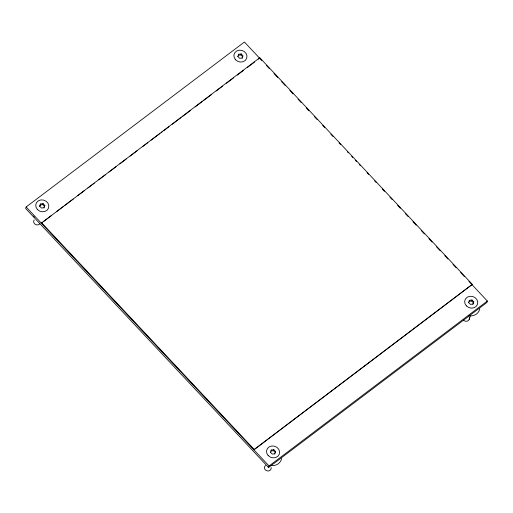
<?xml version="1.0" encoding="UTF-8"?>
<svg xmlns="http://www.w3.org/2000/svg" width="513" height="513" viewBox="0 0 513 513"><rect width="100%" height="100%" fill="white"/><g stroke="black" fill="none" stroke-linecap="round" stroke-linejoin="round"><path stroke-width="0.77" d="M261.81 60.553L244.432 42.028L26.137 206.976L25.65 208.477L268.568 467.49L486.863 302.542L487.35 301.041L468.882 281.348M40.206 204.969L40.533 203.969L43.092 203.635L44.843 205.501L44.516 206.502L42.765 204.636L40.206 204.969L39.674 206.438M42.765 204.636L43.092 203.635M472.332 284.356L253.877 449.798L472.332 284.356L259.777 57.719L41.322 223.161L42.598 222.2M242.123 58.251L242.989 55.782L241.232 53.91L238.68 54.25L238.353 55.25L240.905 54.91L242.662 56.783M240.905 54.91L241.232 53.91M259.777 57.719L258.34 59.181M271.306 450.029L270.979 451.03L273.532 450.696L275.289 452.569L275.616 451.568L273.859 449.696L271.306 450.029L270.441 452.504M273.532 450.696L273.859 449.696M268.568 467.49L269.056 465.99L487.35 301.041M473.428 302.85L473.755 301.849L472.005 299.977L469.446 300.31L469.119 301.311L471.678 300.977L473.428 302.85L472.896 304.318M471.678 300.977L472.005 299.977M469.203 319.342L470.395 315.687M40.533 203.969L39.732 206.168L41.489 208.041L44.041 207.707M43.983 207.97L44.843 205.501M237.814 56.719L238.68 54.25M274.75 454.037L275.616 451.568M468.587 302.779L469.446 300.31M473.755 301.849L472.954 304.049L470.402 304.382L468.645 302.516M43.874 221.231L51.537 215.447M56.642 211.587L63.663 206.284M64.939 205.315L73.237 199.05M77.707 195.671L84.087 190.849M87.915 187.957L94.302 183.135M98.765 179.755L105.152 174.933M108.98 172.041L116.002 166.731M119.83 163.839L126.217 159.017M130.046 156.125L137.067 150.816M142.813 146.474L147.917 142.62M151.111 140.209L160.043 133.457M161.319 132.489L162.595 131.527M163.871 130.558L168.982 126.705M172.169 124.293L181.108 117.541M182.384 116.573L190.682 110.301M195.152 106.928L202.173 101.625M203.449 100.657L211.747 94.386M216.21 91.013L222.597 86.19M226.425 83.298L233.447 77.989M237.275 75.097L243.662 70.275M247.49 67.383L254.512 62.073M242.187 57.988L239.629 58.322L237.878 56.449M274.814 453.768L272.256 454.108L270.505 452.235M266.318 65.363L269.479 68.729M273.98 73.532L277.693 77.495M281.637 81.695L285.363 85.671M289.845 90.448L293.032 93.847M298.053 99.195L301.253 102.606M306.255 107.948L308.922 110.789M314.463 116.701L317.137 119.548M322.671 125.448L324.806 127.724M330.879 134.201L333.02 136.49M339.087 142.947L340.728 144.698M347.288 151.701L348.385 152.868M351.649 156.35L352.745 157.517M355.496 160.454L356.593 161.621M359.318 164.526L360.421 165.699M366.987 172.701L368.629 174.452M374.644 180.871L376.298 182.634M382.307 189.034L384.493 191.368M389.963 197.204L392.189 199.57M397.626 205.373L400.358 208.284M405.283 213.536L408.072 216.512M413.003 221.77L416.229 225.207M421.224 230.529L424.431 233.954M428.894 238.712L432.093 242.123M436.563 246.888L440.301 250.876M444.777 255.647L447.958 259.039M452.992 264.413L456.166 267.792M460.661 272.589L464.374 276.539M41.489 222.661L254.038 449.298M26.137 206.976L269.056 465.99M479.783 308.82A10.292 9.138 18.1 0 1 468.837 315.822M281.637 458.539A10.292 9.138 18.1 0 1 270.697 465.541M34.365 217.07A10.292 9.138 18.1 0 1 33.262 216.05M469.292 317.752A3.431 3.046 18.1 0 1 467.516 321.029A3.431 3.046 18.1 0 1 463.451 320.093M271.146 467.478A3.431 3.046 18.1 0 1 266.786 470.774A3.431 3.046 18.1 0 1 265.548 465.483M39.905 223.7A3.431 3.046 18.1 0 1 35.211 224.309A3.431 3.046 18.1 0 1 34.204 219.994M466.33 305.857A6.631 5.887 18.1 0 0 477.449 304.408A6.631 5.887 18.1 0 0 469.825 296.277A6.631 5.887 18.1 0 0 466.33 305.857M268.19 455.582A6.631 5.887 18.1 0 0 279.309 454.127A6.631 5.887 18.1 0 0 271.678 445.996A6.631 5.887 18.1 0 0 268.19 455.582M235.563 59.797A6.631 5.887 18.1 0 0 246.682 58.341A6.631 5.887 18.1 0 0 239.052 50.21A6.631 5.887 18.1 0 0 235.563 59.797M37.417 209.516A6.631 5.887 18.1 0 0 48.536 208.06A6.631 5.887 18.1 0 0 40.912 199.929A6.631 5.887 18.1 0 0 37.417 209.516"/></g></svg>
